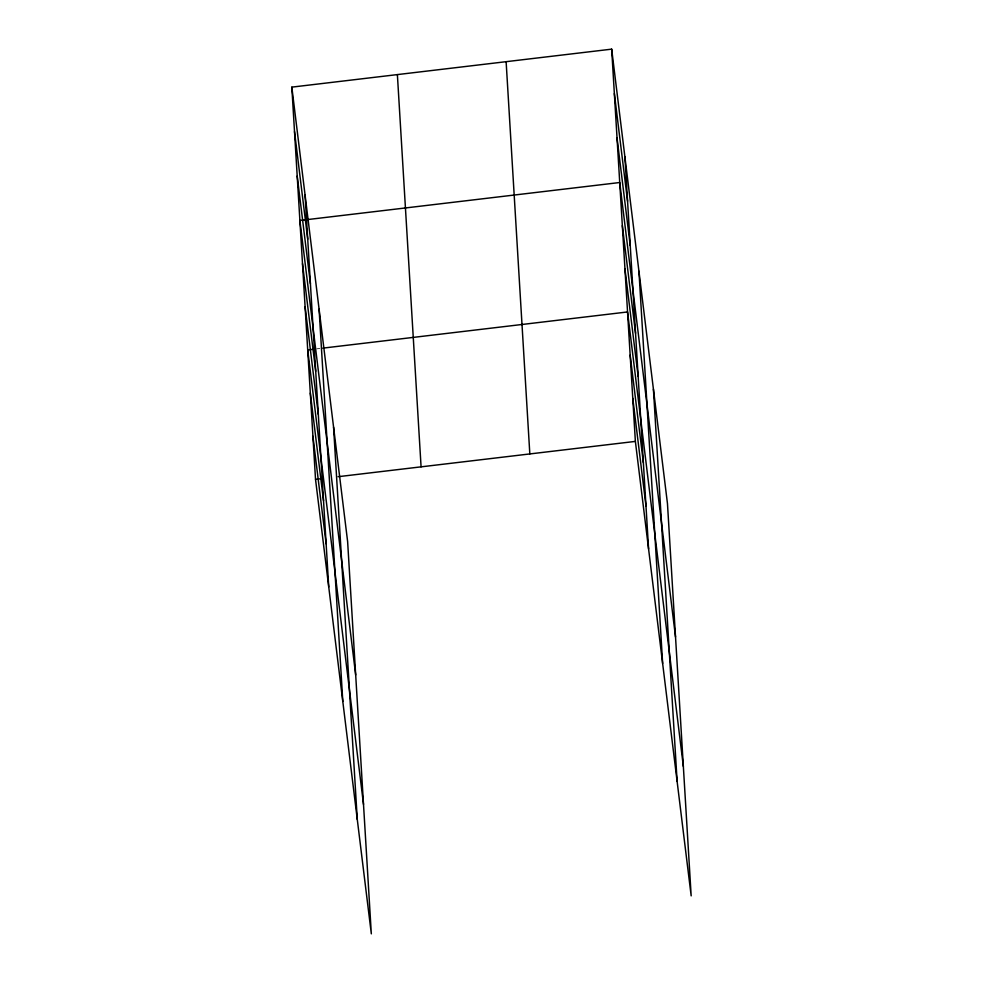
<?xml version="1.0" encoding="UTF-8"?>
<svg xmlns="http://www.w3.org/2000/svg" width="983" height="983" viewBox="0 0 983 983"><rect width="100%" height="100%" fill="white"/><g stroke="black" fill="none" stroke-linecap="round" stroke-linejoin="round"><path stroke-width="0.74" stroke-dasharray="4.92 3.69" d="M316.747 348.854L319.77 348.498"/><path stroke-width="1.47" d="M291.828 87.131L347.626 541.596L371.328 933.85L315.531 479.372L291.828 87.131L611.672 49.15L667.469 503.628L691.172 895.869L635.374 441.404L611.672 49.15M315.248 349.039L307.704 349.936L363.513 804.413M322.78 348.142L627.547 311.955L683.357 766.433M315.531 479.372L323.063 478.475M338.14 476.694L635.374 441.404M614.363 93.606L627.572 201.208M617.041 138.062L630.25 245.664M675.53 636.984L619.732 182.519L299.889 220.487L355.686 674.965M622.337 225.66L635.546 333.262M624.942 268.814L638.151 376.403M630.152 355.109L643.374 462.698M632.769 398.25L645.978 505.852M294.507 131.587L307.728 239.188M297.198 176.043L310.407 283.632M302.494 263.641L315.703 371.242M305.099 306.782L318.308 414.384M310.309 393.077L323.53 500.679M312.913 436.231L326.135 543.832M653.425 389.157L677.115 781.399M638.938 271.222L662.64 663.464M624.881 156.752L648.583 548.993M506.122 61.683L529.825 453.925M397.378 74.597L421.08 466.839M333.569 427.138L357.271 819.38M319.094 309.203L342.797 701.444M305.037 194.732L328.74 586.974"/></g></svg>
